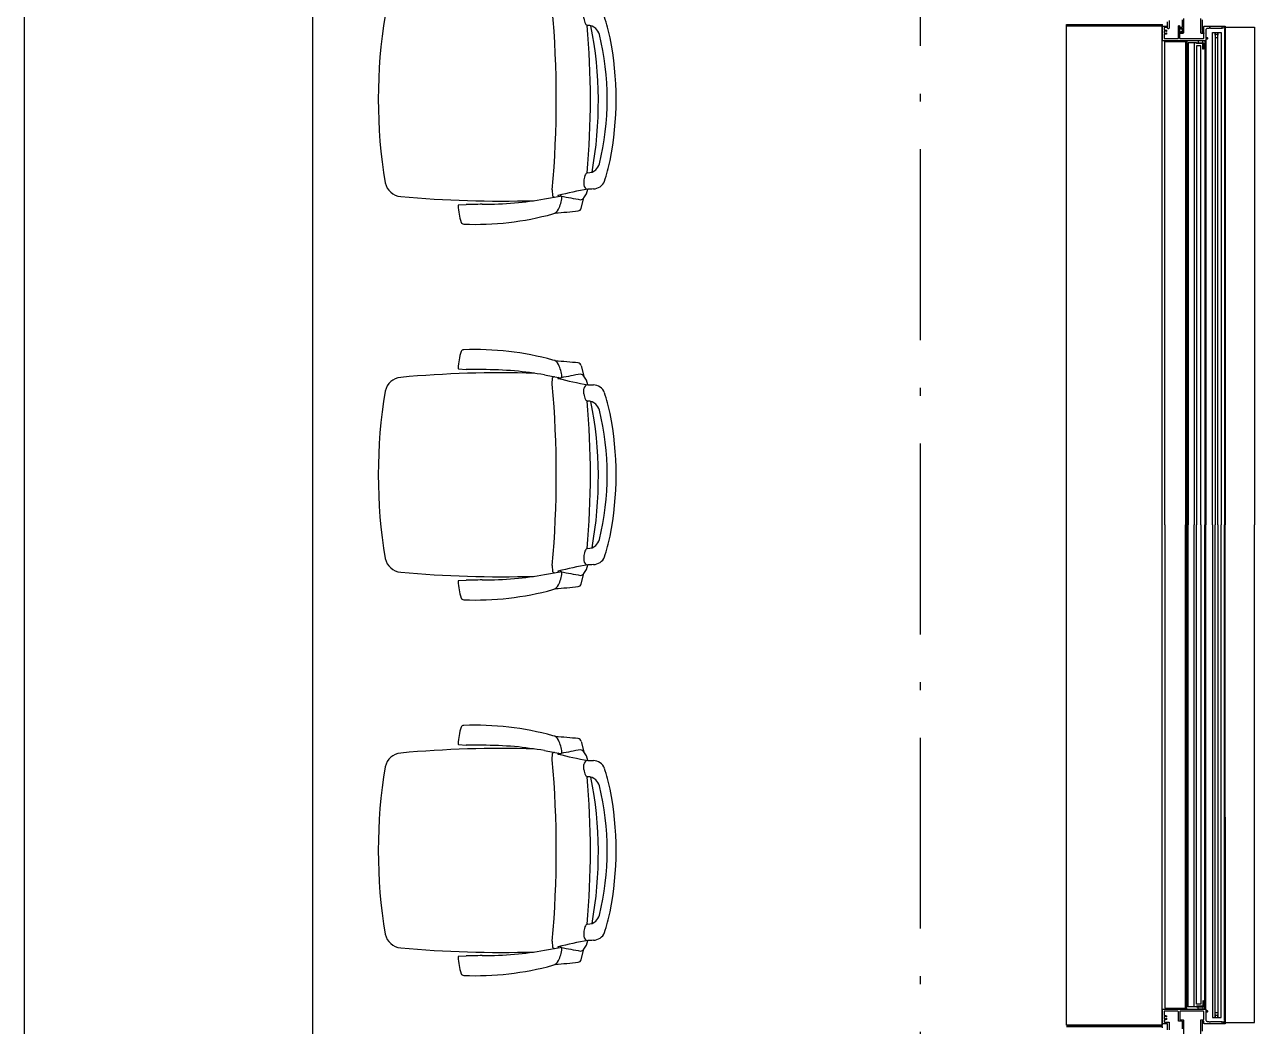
# Model space of a CAD drawing. Extents: x -120222 to -41942, y -19134 to 30932.
# Drawn here: x -71035 to -68087, y -5067 to -2667 of the extents above; entities that cross this region are included whole.
import ezdxf

# ---------------------------------------------------------------- set-up
doc = ezdxf.new("R2010")
doc.units = 0
doc.header["$LTSCALE"] = 150
doc.header["$MEASUREMENT"] = 0
doc.linetypes.add('ISO-10______', pattern=[4.699, 3.048, -0.762, 0.127, -0.762])
doc.layers.get('0').update_dxf_attribs({"linetype": 'CONTINUOUS'})
for name, color, linetype in [('____-567', 7, 'CONTINUOUS'), ('_____', 7, 'CONTINUOUS'), ('____B', 7, 'CONTINUOUS')]:
    doc.layers.add(name, color=color, linetype=linetype)

# ---------------------------------------------------------------- blocks, each defined once
blk = doc.blocks.new('____-24')
at = {"color": 1, "linetype": 'Continuous'}
for p, q in [((-74742.6, -7219), (-74742.6, -7215.5)), ((-74594.6, -7226.5), (-74594.6, -8414)), ((-74592.6, -7223.5), (-74592.6, -8414)), ((-74687.6, -7254.7), (-74687.6, -8414)), ((-74684.6, -7254.7), (-74684.6, -8414)), ((-74667.2, -7259), (-74667.2, -8414)), ((-74641.6, -7254.7), (-74641.6, -8414)), ((-74638.6, -7254.7), (-74638.6, -8414)), ((-74687.6, -9573.3), (-74687.6, -8414)), ((-74684.6, -9573.3), (-74684.6, -8414)), ((-74667.2, -9569), (-74667.2, -8414)), ((-74641.6, -9573.3), (-74641.6, -8414)), ((-74638.6, -9573.3), (-74638.6, -8414)), ((-74594.6, -9601.5), (-74594.6, -8414)), ((-74592.6, -9604.5), (-74592.6, -8414)), ((-74742.6, -9612.5), (-74742.6, -9609)), ((-74742.6, -9619), (-74742.6, -9615.5))]:
    blk.add_line(p, q, dxfattribs=at)
at = {"color": 1, "linetype": 'Continuous', "flags": 128}
for points in [[(-74648.1, -7204), (-74648.1, -7227.3), (-74648.1, -7227.3, 0.414214), (-74647.6, -7227.8), (-74646.1, -7227.8), (-74646.1, -7227.8, -0.414214), (-74645.1, -7228.8), (-74645.1, -7230), (-74645.1, -7230, -0.414214), (-74645.9, -7230.8), (-74646.3, -7230.8), (-74646.3, -7230.8, -0.414214), (-74646.6, -7230.5), (-74646.6, -7229.8), (-74646.6, -7229.8, 0.414214), (-74647.1, -7229.3), (-74647.6, -7229.3), (-74647.6, -7229.3, 0.414214), (-74648.1, -7229.8), (-74648.1, -7234.2), (-74648.1, -7234.2, 0.414214), (-74647.6, -7234.7), (-74647.1, -7234.7), (-74647.1, -7234.7, 0.414214), (-74646.6, -7234.2), (-74646.6, -7233.5), (-74646.6, -7233.5, -0.414214), (-74646.3, -7233.2), (-74645.9, -7233.2), (-74645.9, -7233.2, -0.414214), (-74645.1, -7234), (-74645.1, -7235.2), (-74644.6, -7235.2), (-74644.6, -7235.2, -0.414214), (-74644.1, -7235.7), (-74644.1, -7236.2), (-74644.1, -7236.2, -0.414214), (-74644.6, -7236.7), (-74649.1, -7236.7), (-74649.1, -7236.7, -0.414214), (-74651.1, -7234.7), (-74651.1, -7200.5)], [(-74692.6, -7201), (-74692.6, -7234.7), (-74692.6, -7234.7, -0.414214), (-74694.6, -7236.7), (-74700.1, -7236.7), (-74700.1, -7236.7, -0.414214), (-74700.6, -7236.2), (-74700.6, -7235.7), (-74700.6, -7235.7, -0.414214), (-74700.1, -7235.2), (-74698.6, -7235.2), (-74698.6, -7232.5), (-74698.6, -7232.5, -0.414214), (-74698.3, -7232.2), (-74697.4, -7232.2), (-74697.4, -7232.2, -0.414214), (-74697.1, -7232.5), (-74697.1, -7234.7), (-74695.6, -7234.7), (-74695.6, -7234.7, 0.414214), (-74695.1, -7234.2), (-74695.1, -7224.2), (-74695.1, -7224.2, 0.414214), (-74695.6, -7223.7), (-74697.1, -7223.7), (-74697.1, -7225.9), (-74697.1, -7225.9, -0.414214), (-74697.4, -7226.2), (-74698.3, -7226.2), (-74698.3, -7226.2, -0.414214), (-74698.6, -7225.9), (-74698.6, -7223.2), (-74700.1, -7223.2), (-74700.1, -7223.2, -0.414214), (-74700.6, -7222.7), (-74700.6, -7222.2), (-74700.6, -7222.2, -0.414214), (-74700.1, -7221.7), (-74695.6, -7221.7), (-74695.6, -7221.7, 0.414214), (-74695.1, -7221.2), (-74695.1, -7204)], [(-74727.1, -7206), (-74727.1, -7223.7), (-74727.1, -7223.7, -0.414214), (-74728.8, -7225.5, -0.414214), (-74730.6, -7223.7), (-74730.6, -7209)], [(-74651.1, -9634.7), (-74651.1, -9600.5), (-74651.1, -9600.5, -0.414214), (-74650.1, -9599.5), (-74645.6, -9599.5), (-74645.6, -9599.5, 0.414214), (-74643.6, -9597.5), (-74643.6, -9581), (-74643.6, -9581, 0.414214), (-74645.6, -9579), (-74699.6, -9579), (-74699.6, -9579, 0.414214), (-74701.6, -9581), (-74701.6, -9598), (-74701.6, -9598, 0.414214), (-74699.6, -9600), (-74693.6, -9600), (-74693.6, -9600, -0.414214), (-74692.6, -9601), (-74692.6, -9634.7)], [(-74695.1, -9621.2), (-74695.1, -9604), (-74695.1, -9604, 0.414214), (-74696.1, -9603), (-74703.6, -9603), (-74703.6, -9603, -0.414214), (-74704.6, -9602), (-74704.6, -9581), (-74704.6, -9581, 0.414214), (-74706.6, -9579), (-74738.6, -9579), (-74738.6, -9588.4), (-74738.6, -9588.4, 0.48712), (-74737.3, -9589.4), (-74737.3, -9589.4, -0.185154), (-74733.6, -9589.8), (-74733.6, -9589.8, -0.276984), (-74733.1, -9590.7), (-74733.1, -9592.4), (-74733.1, -9592.4, -0.697861), (-74734, -9592.7), (-74734, -9592.7, 0.059473), (-74734.4, -9592.3), (-74734.4, -9592.3, -0.246102), (-74734.6, -9591.8), (-74734.6, -9591.8, 0.345929), (-74735.2, -9591.1, 0.345929), (-74736, -9591.5), (-74736, -9591.5, -0.246102), (-74736.3, -9591.7), (-74736.3, -9591.7, 0.078486), (-74737.2, -9592), (-74737.2, -9592, -0.246102), (-74737.6, -9591.9), (-74737.6, -9591.9, 0.345929), (-74738.5, -9592, 0.345929), (-74738.6, -9592.9), (-74738.6, -9592.9, -0.246102), (-74738.6, -9593.4), (-74738.6, -9593.4, 0.212332), (-74738.6, -9595.6), (-74738.6, -9595.6, -0.246102), (-74738.6, -9596.1), (-74738.6, -9596.1, 0.345929), (-74738.5, -9596.9, 0.345929), (-74737.6, -9597), (-74737.6, -9597, -0.246102), (-74737.2, -9597), (-74737.2, -9597, 0.078486), (-74736.3, -9597.2), (-74736.3, -9597.2, -0.246102), (-74736, -9597.5), (-74736, -9597.5, 0.345929), (-74735.2, -9597.8, 0.345929), (-74734.6, -9597.1), (-74734.6, -9597.1, -0.246102), (-74734.4, -9596.7), (-74734.4, -9596.7, 0.059473), (-74734, -9596.3), (-74734, -9596.3, -0.697861), (-74733.1, -9596.6), (-74733.1, -9598.2), (-74733.1, -9598.2, -0.276984), (-74733.6, -9599.1), (-74733.6, -9599.1, -0.185154), (-74737.3, -9599.6), (-74737.3, -9599.6, 0.48712), (-74738.6, -9600.5), (-74738.6, -9604.5), (-74738.6, -9604.5, 0.414214), (-74737.6, -9605.5), (-74729.2, -9605.5), (-74727.6, -9605.5), (-74727.6, -9605.5, -0.414214), (-74727.1, -9606), (-74727.1, -9623.7)], [(-74730.6, -9623.7), (-74730.6, -9609), (-74742.1, -9609), (-74742.1, -9609, -0.414214), (-74742.6, -9608.5), (-74742.6, -9574.5), (-74742.6, -9574.5, -0.414214), (-74742.1, -9574), (-74638.9, -9574), (-74638.9, -9574, -0.414214), (-74638.6, -9574.3), (-74638.6, -9578.7), (-74637.1, -9578.7), (-74637.1, -9577.8), (-74637.1, -9577.8, -0.414214), (-74636.8, -9577.5), (-74636.2, -9577.5), (-74636.2, -9577.5, -0.182676), (-74636, -9577.6), (-74635.1, -9578.4), (-74635.1, -9578.4, -0.451416), (-74635.1, -9580.6), (-74636, -9581.4), (-74636, -9581.4, -0.182676), (-74636.2, -9581.5), (-74636.8, -9581.5), (-74636.8, -9581.5, -0.414214), (-74637.1, -9581.2), (-74637.1, -9580.2), (-74638.6, -9580.2), (-74638.6, -9600.5), (-74638.6, -9600.5, 0.414214), (-74635.6, -9603.5), (-74631.4, -9603.5), (-74631.4, -9603.5, -0.414214), (-74630.9, -9604), (-74630.9, -9604.3), (-74630.9, -9604.3, 0.414214), (-74630.4, -9604.8), (-74628.4, -9604.8), (-74628.4, -9604.8, 0.414214), (-74627.9, -9604.3), (-74627.9, -9603.5), (-74600.1, -9603.5), (-74600.1, -9603.5, -0.414214), (-74599.6, -9604), (-74599.6, -9604.5), (-74600.6, -9604.5), (-74600.6, -9606.2), (-74600.6, -9606.2, 0.414214), (-74599.6, -9607.2), (-74599.6, -9607.2), (-74595.1, -9607.2), (-74595.1, -9607.2, 0.414214), (-74594.6, -9606.7), (-74594.6, -9605), (-74595.6, -9605), (-74595.6, -9604.5), (-74595.6, -9604.5, -0.414214), (-74595.1, -9604), (-74593.1, -9604), (-74593.1, -9604, -0.414214), (-74592.6, -9604.5), (-74592.6, -9608.5), (-74592.6, -9608.5, -0.414214), (-74593.1, -9609), (-74642.6, -9609), (-74642.6, -9609, -0.414214), (-74643.6, -9608), (-74643.6, -9603), (-74647.1, -9603), (-74647.1, -9603, 0.414214), (-74648.1, -9604), (-74648.1, -9627.3)]]:
    blk.add_lwpolyline(points, format="xyb", dxfattribs=at)
for points in [[(-74703.1, -7218), (-74703.1, -7218, -0.414214), (-74702.1, -7219), (-74702.1, -7247), (-74702.1, -7247, 0.414214), (-74700.1, -7249), (-74645.6, -7249), (-74645.6, -7249, 0.414214), (-74643.6, -7247), (-74643.6, -7220), (-74643.6, -7220, -0.414214), (-74642.6, -7219), (-74593.1, -7219), (-74593.1, -7219, -0.414214), (-74592.6, -7219.5), (-74592.6, -7223.5), (-74592.6, -7223.5, -0.414214), (-74593.1, -7224), (-74595.1, -7224), (-74595.1, -7224, -0.414214), (-74595.6, -7223.5), (-74595.6, -7223), (-74594.6, -7223), (-74594.6, -7221.3), (-74594.6, -7221.3, 0.414214), (-74595.1, -7220.8), (-74599.6, -7220.8), (-74599.6, -7220.8, 0.414214), (-74600.6, -7221.8), (-74600.6, -7223.5), (-74599.6, -7223.5), (-74599.6, -7224), (-74599.6, -7224, -0.414214), (-74600.1, -7224.5), (-74627.9, -7224.5), (-74627.9, -7223.7), (-74627.9, -7223.7, 0.414214), (-74628.4, -7223.2), (-74630.4, -7223.2), (-74630.4, -7223.2, 0.414214), (-74630.9, -7223.7), (-74630.9, -7224), (-74630.9, -7224, -0.414214), (-74631.4, -7224.5), (-74635.6, -7224.5), (-74635.6, -7224.5, 0.414214), (-74638.6, -7227.5), (-74638.6, -7247.7), (-74637.1, -7247.7), (-74637.1, -7246.8), (-74637.1, -7246.8, -0.414214), (-74636.8, -7246.5), (-74636.2, -7246.5), (-74636.2, -7246.5, -0.182676), (-74636, -7246.6), (-74635.1, -7247.4), (-74635.1, -7247.4, -0.451416), (-74635.1, -7249.6), (-74636, -7250.4), (-74636, -7250.4, -0.182676), (-74636.2, -7250.5), (-74636.8, -7250.5), (-74636.8, -7250.5, -0.414214), (-74637.1, -7250.2), (-74637.1, -7249.2), (-74638.6, -7249.2), (-74638.6, -7253.7), (-74638.6, -7253.7, -0.414214), (-74638.9, -7254), (-74742.1, -7254), (-74742.1, -7254, -0.414214), (-74742.6, -7253.5), (-74742.6, -7219.5), (-74742.6, -7219.5, -0.414214), (-74742.1, -7219), (-74732.6, -7219), (-74732.6, -7219, -0.414214), (-74732.1, -7219.5), (-74732.1, -7222), (-74732.1, -7222, -0.414214), (-74732.6, -7222.5), (-74738.1, -7222.5), (-74738.1, -7222.5, 0.414214), (-74738.6, -7223), (-74738.6, -7227.4), (-74738.6, -7227.4, 0.48712), (-74737.3, -7228.4), (-74737.3, -7228.4, -0.185154), (-74733.6, -7228.8), (-74733.6, -7228.8, -0.276984), (-74733.1, -7229.7), (-74733.1, -7231.4), (-74733.1, -7231.4, -0.697861), (-74734, -7231.7), (-74734, -7231.7, 0.059473), (-74734.4, -7231.3), (-74734.4, -7231.3, -0.246102), (-74734.6, -7230.8), (-74734.6, -7230.8, 0.345929), (-74735.2, -7230.1, 0.345929), (-74736, -7230.5), (-74736, -7230.5, -0.246102), (-74736.3, -7230.7), (-74736.3, -7230.7, 0.078486), (-74737.2, -7231), (-74737.2, -7231, -0.246102), (-74737.6, -7230.9), (-74737.6, -7230.9, 0.345929), (-74738.5, -7231, 0.345929), (-74738.6, -7231.9), (-74738.6, -7231.9, -0.246102), (-74738.6, -7232.4), (-74738.6, -7232.4, 0.212332), (-74738.6, -7234.6), (-74738.6, -7234.6, -0.246102), (-74738.6, -7235.1), (-74738.6, -7235.1, 0.345929), (-74738.5, -7235.9, 0.345929), (-74737.6, -7236), (-74737.6, -7236, -0.246102), (-74737.2, -7236), (-74737.2, -7236, 0.078486), (-74736.3, -7236.2), (-74736.3, -7236.2, -0.246102), (-74736, -7236.5), (-74736, -7236.5, 0.345929), (-74735.2, -7236.8, 0.345929), (-74734.6, -7236.1), (-74734.6, -7236.1, -0.246102), (-74734.4, -7235.7), (-74734.4, -7235.7, 0.059473), (-74734, -7235.3), (-74734, -7235.3, -0.697861), (-74733.1, -7235.6), (-74733.1, -7237.2), (-74733.1, -7237.2, -0.276984), (-74733.6, -7238.1), (-74733.6, -7238.1, -0.185154), (-74737.3, -7238.6), (-74737.3, -7238.6, 0.48712), (-74738.6, -7239.5), (-74738.6, -7249), (-74706.6, -7249), (-74706.6, -7249, 0.414214), (-74704.6, -7247), (-74704.6, -7219), (-74704.6, -7219, -0.414214), (-74703.6, -7218)], [(-74661.2, -7259), (-74646.2, -7259), (-74646.2, -7259, -0.414214), (-74644.6, -7260.6), (-74644.6, -7274), (-74646.2, -7274), (-74646.2, -7260.6), (-74661.2, -7260.6)], [(-74661.2, -9569), (-74646.2, -9569), (-74646.2, -9569, 0.414214), (-74644.6, -9567.4), (-74644.6, -9554), (-74646.2, -9554), (-74646.2, -9567.4), (-74661.2, -9567.4)]]:
    blk.add_lwpolyline(points, format="xyb", close=True, dxfattribs=at)
for points in [[(-74592.6, -7714), (-74592.6, -7221.5), (-74522.6, -7221.5), (-74522.6, -8414)], [(-74622.6, -8414), (-74622.6, -7234), (-74616.6, -7234), (-74616.6, -8414)], [(-74610.6, -8414), (-74610.6, -7234), (-74602.6, -7234), (-74602.6, -8414)], [(-74737.6, -8414), (-74737.6, -7256), (-74687.6, -7256)], [(-74661.2, -7259), (-74681.6, -7259), (-74681.6, -8414)], [(-74651.2, -8414), (-74651.2, -7266), (-74661.2, -7266), (-74661.2, -8414)], [(-74737.6, -8414), (-74737.6, -9572), (-74687.6, -9572)], [(-74661.2, -9569), (-74681.6, -9569), (-74681.6, -8414)], [(-74651.2, -8414), (-74651.2, -9562), (-74661.2, -9562), (-74661.2, -8414)], [(-74622.6, -8414), (-74622.6, -9594), (-74616.6, -9594), (-74616.6, -8414)], [(-74610.6, -8414), (-74610.6, -9594), (-74602.6, -9594), (-74602.6, -8414)], [(-74592.6, -9114), (-74592.6, -9606.5), (-74522.6, -9606.5), (-74522.6, -8414)]]:
    blk.add_lwpolyline(points, dxfattribs=at)
for points in [[(-74613.1, -7239), (-74614.1, -7239), (-74616.6, -7240.5), (-74616.6, -7234), (-74610.6, -7234), (-74610.6, -7240.5)], [(-74613.1, -7239), (-74614.1, -7239), (-74616.6, -7240.5), (-74616.6, -7246), (-74610.6, -7246), (-74610.6, -7240.5)], [(-74646.2, -7259), (-74646.2, -7254), (-74657.2, -7254), (-74657.2, -7259)], [(-74646.2, -9569), (-74646.2, -9574), (-74657.2, -9574), (-74657.2, -9569)], [(-74613.1, -9589), (-74614.1, -9589), (-74616.6, -9587.5), (-74616.6, -9582), (-74610.6, -9582), (-74610.6, -9587.5)], [(-74613.1, -9589), (-74614.1, -9589), (-74616.6, -9587.5), (-74616.6, -9594), (-74610.6, -9594), (-74610.6, -9587.5)]]:
    blk.add_lwpolyline(points, close=True, dxfattribs=at)
blk = doc.blocks.new('____-28')
at = {"color": 1}
blk.add_blockref('____-24', (0, 0), dxfattribs=at)
blk = doc.blocks.new('____-51')
at = {"color": 1, "linetype": 'Continuous'}
for p, q in [((-74972.6, -7215.5), (-74742.6, -7215.5)), ((-74972.6, -7218.5), (-74742.6, -7218.5)), ((-74972.6, -9612.5), (-74742.6, -9612.5)), ((-74972.6, -9615.5), (-74742.6, -9615.5))]:
    blk.add_line(p, q, dxfattribs=at)
blk = doc.blocks.new('____-52')
at = {"color": 1, "linetype": 'Continuous'}
blk.add_line((-74746.2, -9612.5), (-74971, -9612.5), dxfattribs=at)
at = {"color": 1, "linetype": 'Continuous', "flags": 128}
blk.add_lwpolyline([(-74972.6, -9612.5), (-74972.6, -7215.5), (-74744.6, -7215.5), (-74744.6, -9612.5)], close=True, dxfattribs=at)
blk = doc.blocks.new('____-54')
at = {"color": 1}
for name in ['____-52', '____-51']:
    blk.add_blockref(name, (0, 0), dxfattribs=at)
blk = doc.blocks.new('____-167')
at = {"color": 1}
for name in ['____-54', '____-28']:
    blk.add_blockref(name, (0, 0), dxfattribs=at)
blk = doc.blocks.new('____-420')
at = {"color": 1, "linetype": 'Continuous'}
for p, q in [((-76204, -8919), (-76204, -8919)), ((-76204, -8919), (-76204, -8919)), ((-76429.9, -8940.4), (-76430.1, -8940.3)), ((-76429.9, -8940.4), (-76411.7, -8941.6)), ((-76410.4, -8941.6), (-76411.7, -8941.6)), ((-76405.5, -8941.7), (-76410.4, -8941.6)), ((-76388.6, -8941.9), (-76405.5, -8941.7)), ((-76388.6, -8941.8), (-76388.6, -8941.9)), ((-76388.6, -8941.9), (-76388.6, -8941.9)), ((-76388.6, -8941.9), (-76388.6, -8941.9)), ((-76384, -8941.9), (-76388.5, -8941.8)), ((-76378.5, -8941.9), (-76384, -8941.9)), ((-76373.3, -8942), (-76378.5, -8941.9)), ((-76224, -8954.8), (-76186.3, -8961.7)), ((-76135.9, -8932.6), (-76129.8, -8957.5)), ((-76205.4, -8976.6), (-76204.6, -8962)), ((-76190, -8961), (-76191.7, -8961.9)), ((-76129.7, -9000.4), (-76129.9, -8988.3)), ((-76129.7, -9387.5), (-76129.9, -9399.7)), ((-76224, -9433.2), (-76186.3, -9426.2)), ((-76205.4, -9411.3), (-76204.6, -9426)), ((-76190, -9426.9), (-76191.7, -9426)), ((-76135.9, -9455.4), (-76129.8, -9430.5)), ((-76429.9, -9447.5), (-76430.1, -9447.6)), ((-76429.9, -9447.5), (-76411.7, -9446.3)), ((-76410.4, -9446.3), (-76411.7, -9446.3)), ((-76405.5, -9446.3), (-76410.4, -9446.3)), ((-76388.6, -9446.1), (-76405.5, -9446.3)), ((-76388.6, -9446.1), (-76388.6, -9446.1)), ((-76388.6, -9446.1), (-76388.6, -9446.1)), ((-76388.6, -9446.1), (-76388.6, -9446.1)), ((-76384, -9446.1), (-76388.5, -9446.1)), ((-76378.5, -9446), (-76384, -9446.1)), ((-76373.3, -9446), (-76378.5, -9446)), ((-76204, -9468.9), (-76204, -9468.9)), ((-76204, -9468.9), (-76204, -9468.9))]:
    blk.add_line(p, q, dxfattribs=at)
for centre, radius, start, end in [((-76313.8, -8939.5), 117.1, 159.6734, 179.5784), ((-76417.4, -8901.1), 6.64, 92.1549, 159.6619), ((-76390.4, -9600.3), 706.3, 74.7012, 92.2089), ((-76208.2, -8938.4), 19.8, 25.0786, 77.8315), ((-76260.8, -9993.8), 1074.2, 83.7218, 86.6397), ((-76269.4, -8967.3), 87.4, 5.7343, 25.2762), ((-76145.2, -8935.8), 9.89, 19.1753, 78.5268), ((-76565.5, -9001.5), 41, 94.4172, 168.952), ((-76328.8, -11582.4), 2632.7, 88.2489, 95.2283), ((-76428.8, -8938.7), 2.05, 177.9278, 232.897), ((-76375.8, -9934.7), 992.7, 85.3835, 89.8572), ((-76387.1, -9905.7), 964.8, 80.2656, 84.5714), ((-76201.4, -8963), 3.39, 98.5009, 162.7187), ((-76135.1, -9168.2), 219, 107.332, 107.7469), ((-76185.4, -8958.8), 3.06, 252.4012, 5.0367), ((-75532.6, -12328), 3429, 100.1638, 100.9503), ((-76139.1, -8964.4), 11.6, 37.158, 82.5242), ((-76167.3, -8987.6), 48, 11.1992, 38.9512), ((-78634.6, -9194), 2438.8, 354.8867, 5.1133), ((-76191.5, -8962.5), 0.63, 108.5096, 262.3398), ((-75944.3, -7969.2), 1024.2, 256.03, 260.114), ((-76119.5, -8988.6), 10.4, 93.6423, 178.5319), ((-76036.6, -7217), 1763.2, 267.2825, 267.7111), ((-76107.6, -9008.3), 29.5, 22.088, 88.746), ((-75420.4, -9194), 1202.2, 170.4062, 189.5938), ((-76099.2, -8998.7), 30.5, 183.1602, 209.466), ((-76119.6, -9010.7), 6.85, 206.4793, 261.7702), ((-78090.7, -9193.5), 1976.7, 354.8525, 5.1095), ((-76120.6, -9047.4), 29.9, 49.3962, 90.0225), ((-77035.6, -9200.2), 940.6, 349.6852, 11.1384), ((-76488.6, -9132.4), 430.1, 11.4775, 18.309), ((-76124.7, -9048.5), 33.5, 16.6807, 45.2073), ((-76717.4, -9194), 643.8, 346.0554, 13.9446), ((-76805.8, -9194), 753.3, 348.7303, 11.2697), ((-76488.6, -9255.6), 430.1, 341.691, 348.5225), ((-76119.6, -9377.3), 6.85, 98.2298, 153.5207), ((-76120.6, -9340.6), 29.9, 269.9775, 310.6038), ((-76124.7, -9339.5), 33.5, 314.7927, 343.3193), ((-76565.5, -9386.5), 41, 191.048, 265.5828), ((-76119.5, -9399.4), 10.4, 181.4681, 266.3577), ((-76099.2, -9389.2), 30.5, 150.534, 176.8398), ((-76107.6, -9379.6), 29.5, 271.254, 337.912), ((-76328.8, -6805.6), 2632.7, 264.7717, 271.7511), ((-76201.4, -9425), 3.39, 197.2813, 261.4991), ((-76135.1, -9219.7), 219, 252.2531, 252.668), ((-76191.5, -9425.4), 0.63, 97.6602, 251.4904), ((-75944.3, -10418.7), 1024.2, 99.886, 103.97), ((-76269.4, -9420.7), 87.4, 334.7238, 354.2657), ((-76185.4, -9429.1), 3.06, 354.9633, 107.5988), ((-75532.6, -6059.9), 3429, 259.0497, 259.8362), ((-76139.1, -9423.6), 11.6, 277.4758, 322.842), ((-76167.3, -9400.4), 48, 321.0488, 348.8008), ((-76036.6, -11171), 1763.2, 92.2889, 92.7175), ((-76428.8, -9449.3), 2.05, 127.103, 182.0722), ((-76313.8, -9448.5), 117.1, 180.4216, 200.3266), ((-76375.8, -8453.3), 992.7, 270.1428, 274.6165), ((-76387.1, -8482.3), 964.8, 275.4286, 279.7344), ((-76208.2, -9449.6), 19.8, 282.1685, 334.9214), ((-76260.8, -8394.1), 1074.2, 273.3603, 276.2782), ((-76145.2, -9452.2), 9.89, 281.4732, 340.8247), ((-76417.4, -9486.8), 6.64, 200.3381, 267.8451), ((-76390.4, -8787.7), 706.3, 267.7911, 285.2988)]:
    blk.add_arc(centre, radius, start, end, dxfattribs=at)
blk = doc.blocks.new('____-421')
at = {"color": 1, "linetype": 'Continuous'}
for p, q in [((-76429.9, -8040.4), (-76430.1, -8040.3)), ((-76429.9, -8040.4), (-76411.7, -8041.6)), ((-76410.4, -8041.6), (-76411.7, -8041.6)), ((-76405.5, -8041.7), (-76410.4, -8041.6)), ((-76388.6, -8041.9), (-76405.5, -8041.7)), ((-76388.6, -8041.8), (-76388.6, -8041.9)), ((-76388.6, -8041.9), (-76388.6, -8041.9)), ((-76388.6, -8041.9), (-76388.6, -8041.9)), ((-76384, -8041.9), (-76388.5, -8041.8)), ((-76378.5, -8041.9), (-76384, -8041.9)), ((-76373.3, -8042), (-76378.5, -8041.9)), ((-76204, -8019), (-76204, -8019)), ((-76204, -8019), (-76204, -8019)), ((-76135.9, -8032.6), (-76129.8, -8057.5)), ((-76224, -8054.8), (-76186.3, -8061.7)), ((-76205.4, -8076.6), (-76204.6, -8062)), ((-76190, -8061), (-76191.7, -8061.9)), ((-76129.7, -8100.4), (-76129.9, -8088.3)), ((-76129.7, -8487.5), (-76129.9, -8499.7)), ((-76205.4, -8511.3), (-76204.6, -8526)), ((-76429.9, -8547.5), (-76430.1, -8547.6)), ((-76429.9, -8547.5), (-76411.7, -8546.3)), ((-76410.4, -8546.3), (-76411.7, -8546.3)), ((-76405.5, -8546.3), (-76410.4, -8546.3)), ((-76388.6, -8546.1), (-76405.5, -8546.3)), ((-76388.6, -8546.1), (-76388.6, -8546.1)), ((-76388.6, -8546.1), (-76388.6, -8546.1)), ((-76388.6, -8546.1), (-76388.6, -8546.1)), ((-76384, -8546.1), (-76388.5, -8546.1)), ((-76378.5, -8546), (-76384, -8546.1)), ((-76373.3, -8546), (-76378.5, -8546)), ((-76224, -8533.2), (-76186.3, -8526.2)), ((-76190, -8526.9), (-76191.7, -8526)), ((-76135.9, -8555.4), (-76129.8, -8530.5)), ((-76204, -8568.9), (-76204, -8568.9)), ((-76204, -8568.9), (-76204, -8568.9))]:
    blk.add_line(p, q, dxfattribs=at)
for centre, radius, start, end in [((-76313.8, -8039.5), 117.1, 159.6734, 179.5784), ((-76417.4, -8001.1), 6.64, 92.1549, 159.6619), ((-76390.4, -8700.3), 706.3, 74.7012, 92.2089), ((-76428.8, -8038.7), 2.05, 177.9278, 232.897), ((-76375.8, -9034.7), 992.7, 85.3835, 89.8572), ((-76387.1, -9005.7), 964.8, 80.2656, 84.5714), ((-76208.2, -8038.4), 19.8, 25.0786, 77.8315), ((-76260.8, -9093.8), 1074.2, 83.7218, 86.6397), ((-76269.4, -8067.3), 87.4, 5.7343, 25.2762), ((-76145.2, -8035.8), 9.89, 19.1753, 78.5268), ((-76565.5, -8101.5), 41, 94.4172, 168.952), ((-76328.8, -10682.4), 2632.7, 88.2489, 95.2283), ((-78634.6, -8294), 2438.8, 354.8867, 5.1133), ((-76201.4, -8063), 3.39, 98.5009, 162.7187), ((-76135.1, -8268.2), 219, 107.332, 107.7469), ((-76191.5, -8062.5), 0.63, 108.5096, 262.3398), ((-75944.3, -7069.2), 1024.2, 256.03, 260.114), ((-76185.4, -8058.8), 3.06, 252.4012, 5.0367), ((-75532.6, -11428), 3429, 100.1638, 100.9503), ((-76139.1, -8064.4), 11.6, 37.158, 82.5242), ((-76167.3, -8087.6), 48, 11.1992, 38.9512), ((-75420.4, -8294), 1202.2, 170.4062, 189.5938), ((-76119.5, -8088.6), 10.4, 93.6423, 178.5319), ((-76099.2, -8098.7), 30.5, 183.1602, 209.466), ((-76036.6, -6317), 1763.2, 267.2825, 267.7111), ((-76107.6, -8108.3), 29.5, 22.088, 88.746), ((-76488.6, -8232.4), 430.1, 11.4775, 18.309), ((-76119.6, -8110.7), 6.85, 206.4793, 261.7702), ((-78090.7, -8293.5), 1976.7, 354.8525, 5.1095), ((-76120.6, -8147.4), 29.9, 49.3962, 90.0225), ((-77035.6, -8300.2), 940.6, 349.6852, 11.1384), ((-76124.7, -8148.5), 33.5, 16.6807, 45.2073), ((-76717.4, -8294), 643.8, 346.0554, 13.9446), ((-76805.8, -8294), 753.3, 348.7303, 11.2697), ((-76124.7, -8439.5), 33.5, 314.7927, 343.3193), ((-76488.6, -8355.6), 430.1, 341.691, 348.5225), ((-76099.2, -8489.2), 30.5, 150.534, 176.8398), ((-76119.6, -8477.3), 6.85, 98.2298, 153.5207), ((-76120.6, -8440.6), 29.9, 269.9775, 310.6038), ((-76565.5, -8486.5), 41, 191.048, 265.5828), ((-75944.3, -9518.7), 1024.2, 99.886, 103.97), ((-76119.5, -8499.4), 10.4, 181.4681, 266.3577), ((-76167.3, -8500.4), 48, 321.0488, 348.8008), ((-76036.6, -10271), 1763.2, 92.2889, 92.7175), ((-76107.6, -8479.6), 29.5, 271.254, 337.912), ((-76328.8, -5905.6), 2632.7, 264.7717, 271.7511), ((-76428.8, -8549.3), 2.05, 127.103, 182.0722), ((-76375.8, -7553.3), 992.7, 270.1428, 274.6165), ((-76387.1, -7582.3), 964.8, 275.4286, 279.7344), ((-76201.4, -8525), 3.39, 197.2813, 261.4991), ((-76135.1, -8319.7), 219, 252.2531, 252.668), ((-76191.5, -8525.4), 0.63, 97.6602, 251.4904), ((-76269.4, -8520.7), 87.4, 334.7238, 354.2657), ((-76185.4, -8529.1), 3.06, 354.9633, 107.5988), ((-75532.6, -5159.9), 3429, 259.0497, 259.8362), ((-76139.1, -8523.6), 11.6, 277.4758, 322.842), ((-76313.8, -8548.5), 117.1, 180.4216, 200.3266), ((-76390.4, -7887.7), 706.3, 267.7911, 285.2988), ((-76208.2, -8549.6), 19.8, 282.1685, 334.9214), ((-76260.8, -7494.1), 1074.2, 273.3603, 276.2782), ((-76145.2, -8552.2), 9.89, 281.4732, 340.8247), ((-76417.4, -8586.8), 6.64, 200.3381, 267.8451)]:
    blk.add_arc(centre, radius, start, end, dxfattribs=at)
blk = doc.blocks.new('____-422')
at = {"color": 1, "linetype": 'Continuous'}
for p, q in [((-76204, -7119), (-76204, -7119)), ((-76204, -7119), (-76204, -7119)), ((-76135.9, -7132.6), (-76129.8, -7157.5)), ((-76429.9, -7140.4), (-76430.1, -7140.3)), ((-76429.9, -7140.4), (-76411.7, -7141.6)), ((-76410.4, -7141.6), (-76411.7, -7141.6)), ((-76405.5, -7141.7), (-76410.4, -7141.6)), ((-76388.6, -7141.9), (-76405.5, -7141.7)), ((-76388.6, -7141.8), (-76388.6, -7141.9)), ((-76388.6, -7141.9), (-76388.6, -7141.9)), ((-76388.6, -7141.9), (-76388.6, -7141.9)), ((-76384, -7141.9), (-76388.5, -7141.8)), ((-76378.5, -7141.9), (-76384, -7141.9)), ((-76373.3, -7142), (-76378.5, -7141.9)), ((-76224, -7154.8), (-76186.3, -7161.7)), ((-76205.4, -7176.6), (-76204.6, -7162)), ((-76190, -7161), (-76191.7, -7161.9)), ((-76129.7, -7200.4), (-76129.9, -7188.3)), ((-76129.7, -7587.5), (-76129.9, -7599.7)), ((-76224, -7633.2), (-76186.3, -7626.2)), ((-76205.4, -7611.3), (-76204.6, -7626)), ((-76190, -7626.9), (-76191.7, -7626)), ((-76135.9, -7655.4), (-76129.8, -7630.5)), ((-76429.9, -7647.5), (-76430.1, -7647.6)), ((-76429.9, -7647.5), (-76411.7, -7646.3)), ((-76410.4, -7646.3), (-76411.7, -7646.3)), ((-76405.5, -7646.3), (-76410.4, -7646.3)), ((-76388.6, -7646.1), (-76405.5, -7646.3)), ((-76388.6, -7646.1), (-76388.6, -7646.1)), ((-76388.6, -7646.1), (-76388.6, -7646.1)), ((-76388.6, -7646.1), (-76388.6, -7646.1)), ((-76384, -7646.1), (-76388.5, -7646.1)), ((-76378.5, -7646), (-76384, -7646.1)), ((-76373.3, -7646), (-76378.5, -7646)), ((-76204, -7668.9), (-76204, -7668.9)), ((-76204, -7668.9), (-76204, -7668.9))]:
    blk.add_line(p, q, dxfattribs=at)
for centre, radius, start, end in [((-76313.8, -7139.5), 117.1, 159.6734, 179.5784), ((-76417.4, -7101.1), 6.64, 92.1549, 159.6619), ((-76390.4, -7800.3), 706.3, 74.7012, 92.2089), ((-76208.2, -7138.4), 19.8, 25.0786, 77.8315), ((-76260.8, -8193.8), 1074.2, 83.7218, 86.6397), ((-76269.4, -7167.3), 87.4, 5.7343, 25.2762), ((-76145.2, -7135.8), 9.89, 19.1753, 78.5268), ((-76565.5, -7201.5), 41, 94.4172, 168.952), ((-76328.8, -9782.4), 2632.7, 88.2489, 95.2283), ((-76428.8, -7138.7), 2.05, 177.9278, 232.897), ((-76375.8, -8134.7), 992.7, 85.3835, 89.8572), ((-76387.1, -8105.7), 964.8, 80.2656, 84.5714), ((-76201.4, -7163), 3.39, 98.5009, 162.7187), ((-76135.1, -7368.2), 219, 107.332, 107.7469), ((-76191.5, -7162.5), 0.63, 108.5096, 262.3398), ((-76185.4, -7158.8), 3.06, 252.4012, 5.0367), ((-76139.1, -7164.4), 11.6, 37.158, 82.5242), ((-76167.3, -7187.6), 48, 11.1992, 38.9512), ((-78634.6, -7394), 2438.8, 354.8867, 5.1133), ((-75944.3, -6169.2), 1024.2, 256.03, 260.114), ((-76119.5, -7188.6), 10.4, 93.6423, 178.5319), ((-76036.6, -5417), 1763.2, 267.2825, 267.7111), ((-76107.6, -7208.3), 29.5, 22.088, 88.746), ((-75420.4, -7394), 1202.2, 170.4062, 189.5938), ((-76099.2, -7198.7), 30.5, 183.1602, 209.466), ((-76119.6, -7210.7), 6.85, 206.4793, 261.7702), ((-78090.7, -7393.5), 1976.7, 354.8525, 5.1095), ((-76120.6, -7247.4), 29.9, 49.3962, 90.0225), ((-77035.6, -7400.2), 940.6, 349.6852, 11.1384), ((-76488.6, -7332.4), 430.1, 11.4775, 18.309), ((-76124.7, -7248.5), 33.5, 16.6807, 45.2073), ((-76717.4, -7394), 643.8, 346.0554, 13.9446), ((-76805.8, -7394), 753.3, 348.7303, 11.2697), ((-76488.6, -7455.6), 430.1, 341.691, 348.5225), ((-76099.2, -7589.2), 30.5, 150.534, 176.8398), ((-76119.6, -7577.3), 6.85, 98.2298, 153.5207), ((-76120.6, -7540.6), 29.9, 269.9775, 310.6038), ((-76124.7, -7539.5), 33.5, 314.7927, 343.3193), ((-76565.5, -7586.5), 41, 191.048, 265.5828), ((-76119.5, -7599.4), 10.4, 181.4681, 266.3577), ((-76107.6, -7579.6), 29.5, 271.254, 337.912), ((-76328.8, -5005.6), 2632.7, 264.7717, 271.7511), ((-76387.1, -6682.3), 964.8, 275.4286, 279.7344), ((-76201.4, -7625), 3.39, 197.2813, 261.4991), ((-76135.1, -7419.7), 219, 252.2531, 252.668), ((-76191.5, -7625.4), 0.63, 97.6602, 251.4904), ((-75944.3, -8618.7), 1024.2, 99.886, 103.97), ((-76269.4, -7620.7), 87.4, 334.7238, 354.2657), ((-76185.4, -7629.1), 3.06, 354.9633, 107.5988), ((-75532.6, -4259.9), 3429, 259.0497, 259.8362), ((-76139.1, -7623.6), 11.6, 277.4758, 322.842), ((-76167.3, -7600.4), 48, 321.0488, 348.8008), ((-76036.6, -9371), 1763.2, 92.2889, 92.7175), ((-76428.8, -7649.3), 2.05, 127.103, 182.0722), ((-76313.8, -7648.5), 117.1, 180.4216, 200.3266), ((-76375.8, -6653.3), 992.7, 270.1428, 274.6165), ((-76208.2, -7649.6), 19.8, 282.1685, 334.9214), ((-76260.8, -6594.1), 1074.2, 273.3603, 276.2782), ((-76145.2, -7652.2), 9.89, 281.4732, 340.8247), ((-76417.4, -7686.8), 6.64, 200.3381, 267.8451), ((-76390.4, -6987.7), 706.3, 267.7911, 285.2988)]:
    blk.add_arc(centre, radius, start, end, dxfattribs=at)
blk = doc.blocks.new('____-423')
at = {"color": 1, "linetype": 'Continuous', "flags": 128}
blk.add_lwpolyline([(-77470.2, -4544), (-76780.2, -4544), (-76780.2, -11144), (-77470.2, -11144)], close=True, dxfattribs=at)
blk = doc.blocks.new('____-424')
at = {"color": 1}
for name in ['____-423', '____-422', '____-421', '____-420']:
    blk.add_blockref(name, (0, 0), dxfattribs=at)

msp = doc.modelspace()

# ---------------------------------------------------------------- linework, layer by layer
at = {"layer": '____B', "color": 6, "linetype": 'ISO-10______'}
msp.add_line((-68887.45335, -18224.63716), (-68887.45335, 28821.32985), dxfattribs=at)

# ---------------------------------------------------------------- block references
at = {"layer": '____-567', "color": 0}
msp.add_blockref('____-167', (6435.10495, 4548.69799), dxfattribs=at)
at = {"layer": '_____', "color": 0}
msp.add_blockref('____-424', (6435.10495, 4548.69799), dxfattribs=at)

doc.saveas('drawing.dxf')
